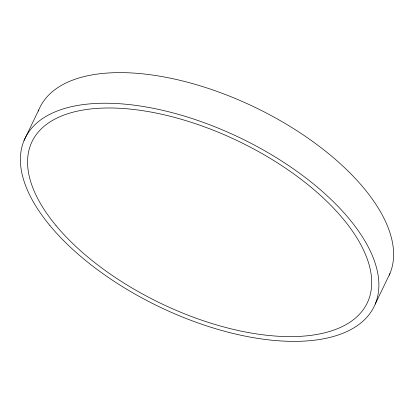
<?xml version="1.0" encoding="UTF-8"?>
<svg xmlns="http://www.w3.org/2000/svg" width="414" height="414" viewBox="0 0 414 414"><rect width="100%" height="100%" fill="white"/><g stroke="black" fill="none" stroke-linecap="round" stroke-linejoin="round"><path stroke-width="0.62" d="M24.038 140.512L38.766 109.912M375.234 304.088L389.962 273.488M38.316 111.04A193.762 93.642 25.7 0 1 251.003 105.435A193.762 93.642 25.7 0 1 389.207 275.196M55.988 225.532A186 89.89 25.7 0 0 353.504 319.644A186 89.89 25.7 0 0 189.41 121.726A186 89.89 25.7 0 0 55.988 225.532M50.001 225.666A193.762 93.642 25.7 0 0 359.926 323.701A193.762 93.642 25.7 0 0 188.986 117.535A193.762 93.642 25.7 0 0 50.001 225.666"/></g></svg>
